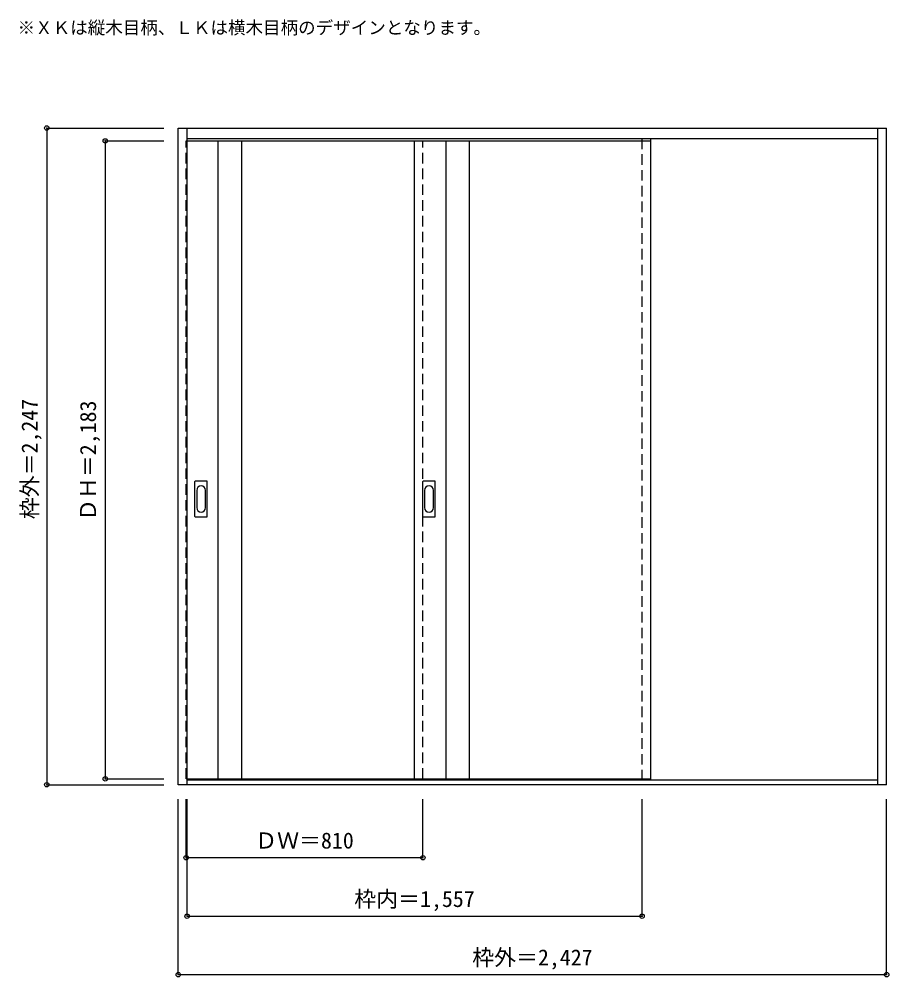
# Model space of a CAD drawing. Units: millimetres, scale not verified. Extents: x -1100 to 1876, y -1399 to 1878.
import ezdxf
from ezdxf.enums import TextEntityAlignment as Align

# ---------------------------------------------------------------- set-up
doc = ezdxf.new("R2010")
doc.units = ezdxf.units.MM
doc.header["$LTSCALE"] = 30
doc.header["$PDMODE"] = 32
doc.header["$PDSIZE"] = 15
doc.linetypes.add('DASHED1', pattern=[1.8, 1.2, -0.6])
for name, color, linetype in [('0-0', 3, 'Continuous'), ('0-1_寸法', 7, 'Continuous'), ('0-2_文字', 7, 'Continuous')]:
    doc.layers.add(name, color=color, linetype=linetype)
doc.styles.add('ＭＳ ゴシック', font='')
doc.styles.get('ＭＳ ゴシック').set_extended_font_data('MS Gothic')

msp = doc.modelspace()

# ---------------------------------------------------------------- linework, layer by layer
at = {"layer": '0-0'}
for p, q in [((-555.03, -741.42), (-555.03, 1505.58)), ((-555.03, 1505.58), (1868.97, 1505.58)), ((-525.03, -741.42), (-525.03, 1505.58)), ((1838.97, -741.42), (1838.97, 1505.58)), ((1868.97, -741.42), (1868.97, 1505.58)), ((-525.03, 1469.58), (1838.97, 1469.58)), ((-525.03, 1461.58), (1061.97, 1461.58)), ((-418.03, -721.42), (-418.03, 1461.58)), ((-338.03, -721.42), (-338.03, 1461.58)), ((251.97, 1461.58), (251.97, -721.42)), ((361.97, -721.42), (361.97, 1461.58)), ((441.97, -721.42), (441.97, 1461.58)), ((1061.97, -721.42), (1061.97, 1461.58)), ((-498.03, 176.58), (-498.03, 295.58)), ((-457.53, 297.08), (-496.53, 297.08)), ((-456.03, 176.58), (-456.03, 295.58)), ((281.97, 176.58), (281.97, 295.58)), ((322.47, 297.08), (283.47, 297.08)), ((323.97, 176.58), (323.97, 295.58)), ((-496.53, 175.08), (-457.53, 175.08)), ((283.47, 175.08), (322.47, 175.08)), ((1868.97, -741.42), (-555.03, -741.42)), ((-525.03, -721.42), (1061.97, -721.42)), ((1838.97, -726.42), (-525.03, -726.42))]:
    msp.add_line(p, q, dxfattribs=at)
at = {"layer": '0-0', "color": 4, "linetype": 'DASHED1'}
for p, q in [((281.97, -721.42), (281.97, 1461.58)), ((1031.97, -726.42), (1031.97, 1469.58)), ((1061.97, -726.42), (1061.97, 1469.58)), ((-525.03, -721.42), (-528.03, -721.42))]:
    msp.add_line(p, q, dxfattribs=at)
at = {"layer": '0-0', "color": 7}
for p, q in [((-492.03, 265.68), (-492.03, 206.48)), ((-462.03, 206.48), (-462.03, 265.68)), ((287.97, 265.68), (287.97, 206.48)), ((317.97, 206.48), (317.97, 265.68))]:
    msp.add_line(p, q, dxfattribs=at)
at = {"layer": '0-0', "color": 4, "linetype": 'DASHED1'}
msp.add_lwpolyline([(-528.03, -721.42), (-528.03, 1461.58), (-525.03, 1461.58)], dxfattribs=at)
at = {"layer": '0-0'}
for centre, start, end in [((-496.53, 295.58), 90, 180), ((-457.53, 295.58), 0, 90), ((283.47, 295.58), 90, 180), ((322.47, 295.58), 0, 90), ((-496.53, 176.58), 180, 270), ((-457.53, 176.58), 270, 0), ((283.47, 176.58), 180, 270), ((322.47, 176.58), 270, 0)]:
    msp.add_arc(centre, 1.5, start, end, dxfattribs=at)
at = {"layer": '0-0', "color": 7}
for centre, start, end in [((-477.03, 265.68), 0, 180), ((302.97, 265.68), 0, 180), ((-477.03, 206.48), 180, 0), ((302.97, 206.48), 180, 0)]:
    msp.add_arc(centre, 15, start, end, dxfattribs=at)
at = {"layer": '0-1_寸法', "color": 4}
for p, q in [((-1005.03, 1505.58), (-1005.03, -741.42)), ((-1005.03, 1505.58), (-605.03, 1505.58)), ((-805.03, 1461.58), (-605.03, 1461.58)), ((-805.03, 1461.58), (-805.03, -721.42)), ((-1005.03, -741.42), (-605.03, -741.42)), ((-805.03, -721.42), (-605.03, -721.42)), ((-555.03, -1391.42), (-555.03, -791.42)), ((-528.03, -991.42), (-528.03, -791.42)), ((-525.03, -1191.42), (-525.03, -791.42)), ((281.97, -991.42), (281.97, -791.42)), ((1031.97, -1191.42), (1031.97, -791.42)), ((281.97, -991.42), (-528.03, -991.42)), ((-525.03, -1191.42), (1031.97, -1191.42))]:
    msp.add_line(p, q, dxfattribs=at)
msp.add_lwpolyline([(-555.03, -1391.42), (1868.97, -1391.42), (1868.97, -791.42)], dxfattribs=at)
at = {"layer": '0-1_寸法'}
for p in [(-1005.03, 1505.58), (-805.03, 1461.58), (-805.03, -721.42), (-1005.03, -741.42), (-528.03, -991.42), (281.97, -991.42), (-525.03, -1191.42), (1031.97, -1191.42), (-555.03, -1391.42), (1868.97, -1391.42)]:
    msp.add_point(p, dxfattribs=at)

# ---------------------------------------------------------------- texts
at = {"layer": '0-1_寸法', "style": 'ＭＳ ゴシック'}
for s, p in [('枠外＝2,247', (-1020.03, 166.83)), ('ＤＨ＝2,183', (-820.03, 160.83))]:
    msp.add_text(s, height=54.99, rotation=90, dxfattribs=at).set_placement(p, align=Align.BOTTOM_LEFT)
for s, p in [('ＤＷ＝810', (-291.78, -976.42)), ('枠内＝1,557', (47.22, -1176.42)), ('枠外＝2,427', (450.72, -1376.42))]:
    msp.add_text(s, height=54.99, dxfattribs=at).set_placement(p, align=Align.BOTTOM_LEFT)
at = {"layer": '0-2_文字', "style": 'ＭＳ ゴシック'}
msp.add_text('※ＸＫは縦木目柄、ＬＫは横木目柄のデザインとなります。', height=43.99, dxfattribs=at).set_placement((-1105.03, 1813.71), align=Align.BOTTOM_LEFT)

doc.saveas('drawing.dxf')
